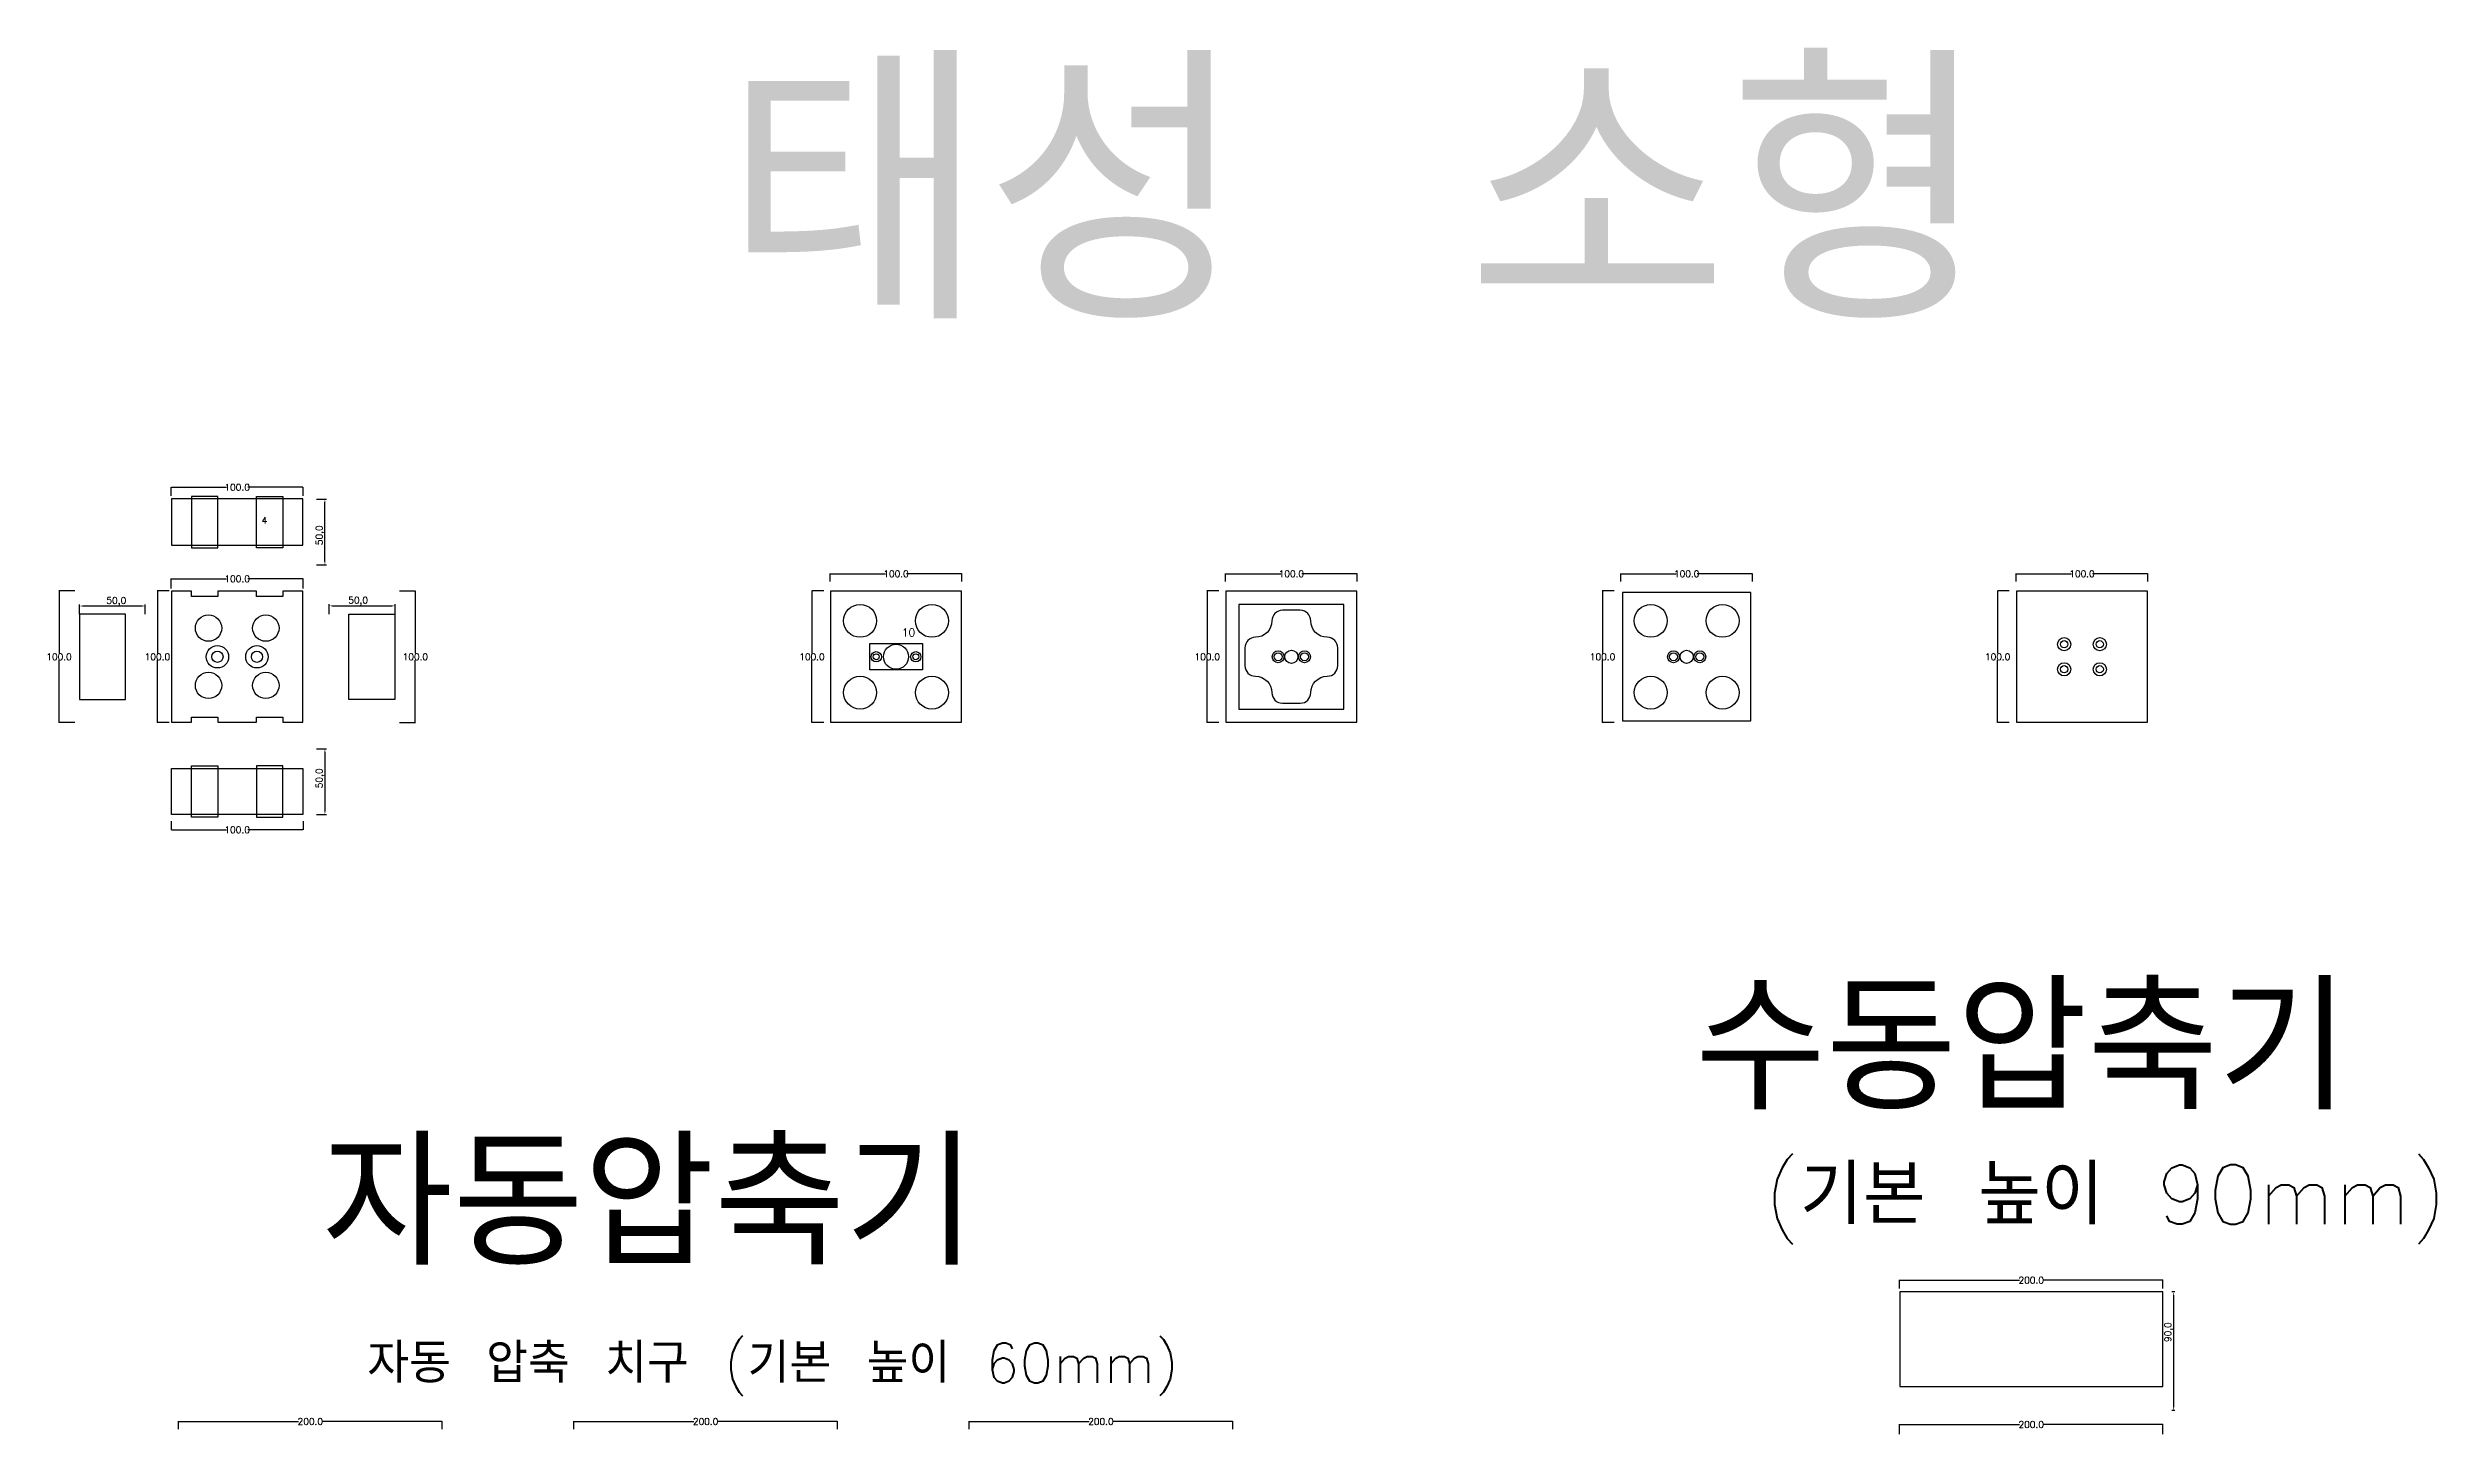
# Model space of a CAD drawing. Header units: millimetres. Extents: x 37110 to 56310, y -3510 to 5490.
# Drawn here: x 40896 to 42708, y -1208 to -156 of the extents above; entities that cross this region are included whole.
import ezdxf

# ---------------------------------------------------------------- set-up
doc = ezdxf.new("R2010")
doc.units = ezdxf.units.MM
for name, color, linetype in [('TEXT', 3, 'Continuous'), ('볼트 구멍', 7, 'Continuous'), ('치구', 7, 'Continuous'), ('치수', 7, 'Continuous')]:
    doc.layers.add(name, color=color, linetype=linetype)
doc.styles.get("Standard").update_dxf_attribs({"font": 'txt.shx', "bigfont": 'whgtxt.shx'})
doc.dimstyles.new('ISO-25', dxfattribs={"dimtxt": 2.5, "dimasz": 2.5, "dimexe": 1.25, "dimexo": 0.625, "dimtad": 1, "dimtxsty": 'Standard', "dimcen": 2.5, "dimadec": 0, "dimazin": 0, "dimtfac": 1, "dimtmove": 0, "dimatfit": 3, "dimfxl": 0, "dimarcsym": 0})
doc.dimstyles.get("Standard").update_dxf_attribs({"dimtxt": 7, "dimasz": 0.18, "dimexe": 0.18, "dimexo": 0.0625, "dimgap": 0.09, "dimtad": 0, "dimtih": 1, "dimtoh": 1, "dimdec": 1, "dimzin": 0, "dimdsep": 46, "dimtxsty": 'Standard', "dimcen": 0.09, "dimadec": 0, "dimazin": 0, "dimtfac": 1, "dimtdec": 1, "dimtofl": 0, "dimtmove": 0, "dimatfit": 3, "dimfxl": 0, "dimtolj": 1, "dimtzin": 0, "dimarcsym": 0})

# ---------------------------------------------------------------- blocks, each defined once
blk = doc.blocks.new('*D2122')
at = {"layer": 'Defpoints', "color": 0, "linetype": 'Continuous'}
for p in [(40995.1, -1204.4), (41195.1, -1198.5), (41195.1, -1204.4)]:
    blk.add_point(p, dxfattribs=at)
at = {"layer": '치수', "color": 0, "linetype": 'Continuous', "lineweight": -2}
for p, q in [((40995.1, -1204.3), (40995.1, -1198.3)), ((40995.3, -1198.5), (41086.2, -1198.5)), ((41194.9, -1198.5), (41103.9, -1198.5)), ((41195.1, -1204.3), (41195.1, -1198.3))]:
    blk.add_line(p, q, dxfattribs=at)
at = {"layer": '치수', "color": 0, "linetype": 'Continuous'}
for points in [[(40995.3, -1198.5), (40995.3, -1198.5), (40995.1, -1198.5)], [(41194.9, -1198.5), (41194.9, -1198.5), (41195.1, -1198.5)]]:
    blk.add_solid(points, dxfattribs=at)
at = {"layer": '치수', "color": 0, "linetype": 'Continuous', "insert": (41095.1, -1198.5), "char_height": 5, "attachment_point": 5}
blk.add_mtext('\\A1;200.0', dxfattribs=at)
blk = doc.blocks.new('*D2123')
at = {"layer": 'Defpoints', "color": 0, "linetype": 'Continuous'}
for p in [(41295.1, -1204.4), (41495.1, -1198.5), (41495.1, -1204.4)]:
    blk.add_point(p, dxfattribs=at)
at = {"layer": '치수', "color": 0, "linetype": 'Continuous', "lineweight": -2}
for p, q in [((41295.1, -1204.3), (41295.1, -1198.3)), ((41295.3, -1198.5), (41386.2, -1198.5)), ((41494.9, -1198.5), (41403.9, -1198.5)), ((41495.1, -1204.3), (41495.1, -1198.3))]:
    blk.add_line(p, q, dxfattribs=at)
at = {"layer": '치수', "color": 0, "linetype": 'Continuous'}
for points in [[(41295.3, -1198.5), (41295.3, -1198.5), (41295.1, -1198.5)], [(41494.9, -1198.5), (41494.9, -1198.5), (41495.1, -1198.5)]]:
    blk.add_solid(points, dxfattribs=at)
at = {"layer": '치수', "color": 0, "linetype": 'Continuous', "insert": (41395.1, -1198.5), "char_height": 5, "attachment_point": 5}
blk.add_mtext('\\A1;200.0', dxfattribs=at)
blk = doc.blocks.new('*D2124')
at = {"layer": 'Defpoints', "color": 0, "linetype": 'Continuous'}
for p in [(41595.1, -1204.4), (41795.1, -1198.5), (41795.1, -1204.4)]:
    blk.add_point(p, dxfattribs=at)
at = {"layer": '치수', "color": 0, "linetype": 'Continuous', "lineweight": -2}
for p, q in [((41595.1, -1204.3), (41595.1, -1198.3)), ((41595.3, -1198.5), (41686.2, -1198.5)), ((41794.9, -1198.5), (41703.9, -1198.5)), ((41795.1, -1204.3), (41795.1, -1198.3))]:
    blk.add_line(p, q, dxfattribs=at)
at = {"layer": '치수', "color": 0, "linetype": 'Continuous'}
for points in [[(41595.3, -1198.5), (41595.3, -1198.5), (41595.1, -1198.5)], [(41794.9, -1198.5), (41794.9, -1198.5), (41795.1, -1198.5)]]:
    blk.add_solid(points, dxfattribs=at)
at = {"layer": '치수', "color": 0, "linetype": 'Continuous', "insert": (41695.1, -1198.5), "char_height": 5, "attachment_point": 5}
blk.add_mtext('\\A1;200.0', dxfattribs=at)
blk = doc.blocks.new('*D2137')
at = {"layer": 'Defpoints', "color": 0, "linetype": 'Continuous'}
for p in [(42301.1, -1208.2), (42501.1, -1200.8), (42501.1, -1208.2)]:
    blk.add_point(p, dxfattribs=at)
at = {"layer": '치수', "color": 0, "linetype": 'Continuous', "lineweight": -2}
for p, q in [((42301.1, -1208.1), (42301.1, -1200.6)), ((42301.3, -1200.8), (42392.3, -1200.8)), ((42500.9, -1200.8), (42410, -1200.8)), ((42501.1, -1208.1), (42501.1, -1200.6))]:
    blk.add_line(p, q, dxfattribs=at)
at = {"layer": '치수', "color": 0, "linetype": 'Continuous'}
for points in [[(42301.3, -1200.7), (42301.3, -1200.8), (42301.1, -1200.8)], [(42500.9, -1200.7), (42500.9, -1200.8), (42501.1, -1200.8)]]:
    blk.add_solid(points, dxfattribs=at)
at = {"layer": '치수', "color": 0, "linetype": 'Continuous', "insert": (42401.1, -1200.8), "char_height": 5, "attachment_point": 5}
blk.add_mtext('\\A1;200.0', dxfattribs=at)
blk = doc.blocks.new('*D2478')
at = {"layer": 'Defpoints', "color": 0, "linetype": 'Continuous'}
for p in [(42301.1, -1097.7), (42501.1, -1091.3), (42501.1, -1097.7)]:
    blk.add_point(p, dxfattribs=at)
at = {"layer": '치수', "color": 0, "linetype": 'Continuous', "lineweight": -2}
for p, q in [((42301.1, -1097.6), (42301.1, -1091.1)), ((42301.3, -1091.3), (42392.3, -1091.3)), ((42500.9, -1091.3), (42410, -1091.3)), ((42501.1, -1097.6), (42501.1, -1091.1))]:
    blk.add_line(p, q, dxfattribs=at)
at = {"layer": '치수', "color": 0, "linetype": 'Continuous'}
for points in [[(42301.3, -1091.3), (42301.3, -1091.3), (42301.1, -1091.3)], [(42500.9, -1091.3), (42500.9, -1091.3), (42501.1, -1091.3)]]:
    blk.add_solid(points, dxfattribs=at)
at = {"layer": '치수', "color": 0, "linetype": 'Continuous', "insert": (42401.1, -1091.3), "char_height": 5, "attachment_point": 5}
blk.add_mtext('\\A1;200.0', dxfattribs=at)
blk = doc.blocks.new('*D2479')
at = {"layer": 'Defpoints', "color": 0}
for p in [(42509.2, -1100.2), (42510.8, -1100.2), (42510.8, -1190.2)]:
    blk.add_point(p, dxfattribs=at)
at = {"layer": '치수', "color": 0, "lineweight": -2}
for p, q in [((42510.2, -1100.2), (42507.9, -1100.2)), ((42509.2, -1187.7), (42509.2, -1102.7)), ((42510.2, -1190.2), (42507.9, -1190.2))]:
    blk.add_line(p, q, dxfattribs=at)
at = {"layer": '치수', "color": 0}
for points in [[(42508.8, -1102.7), (42509.6, -1102.7), (42509.2, -1100.2)], [(42508.8, -1187.7), (42509.6, -1187.7), (42509.2, -1190.2)]]:
    blk.add_solid(points, dxfattribs=at)
at = {"layer": '치수', "color": 0, "insert": (42505.6, -1130.7), "char_height": 5, "attachment_point": 5, "rotation": 90}
blk.add_mtext('90,0', dxfattribs=at)
blk = doc.blocks.new('*D2481')
at = {"layer": 'Defpoints', "color": 0, "linetype": 'Continuous'}
for p in [(40989.6, -495.9), (41089.6, -489.5), (41089.6, -495.9)]:
    blk.add_point(p, dxfattribs=at)
at = {"layer": '치수', "color": 0, "linetype": 'Continuous', "lineweight": -2}
for p, q in [((40989.6, -495.9), (40989.6, -489.4)), ((41089.6, -495.9), (41089.6, -489.4)), ((40989.8, -489.5), (41031.6, -489.5)), ((41089.4, -489.5), (41047.6, -489.5))]:
    blk.add_line(p, q, dxfattribs=at)
at = {"layer": '치수', "color": 0, "linetype": 'Continuous'}
for points in [[(40989.8, -489.5), (40989.8, -489.6), (40989.6, -489.5)], [(41089.4, -489.5), (41089.4, -489.6), (41089.6, -489.5)]]:
    blk.add_solid(points, dxfattribs=at)
at = {"layer": '치수', "color": 0, "linetype": 'Continuous', "insert": (41039.6, -489.5), "char_height": 5, "attachment_point": 5}
blk.add_mtext('\\A1;100.0', dxfattribs=at)
blk = doc.blocks.new('*D2482')
at = {"layer": 'Defpoints', "color": 0, "linetype": 'Continuous'}
for p in [(40989.6, -743), (41089.6, -743), (41089.6, -749.4)]:
    blk.add_point(p, dxfattribs=at)
at = {"layer": '치수', "color": 0, "linetype": 'Continuous', "lineweight": -2}
for p, q in [((40989.6, -743), (40989.6, -749.5)), ((41089.6, -743), (41089.6, -749.5)), ((40989.8, -749.4), (41031.6, -749.4)), ((41089.4, -749.4), (41047.6, -749.4))]:
    blk.add_line(p, q, dxfattribs=at)
at = {"layer": '치수', "color": 0, "linetype": 'Continuous'}
for points in [[(40989.8, -749.3), (40989.8, -749.4), (40989.6, -749.4)], [(41089.4, -749.3), (41089.4, -749.4), (41089.6, -749.4)]]:
    blk.add_solid(points, dxfattribs=at)
at = {"layer": '치수', "color": 0, "linetype": 'Continuous', "insert": (41039.6, -749.4), "char_height": 5, "attachment_point": 5}
blk.add_mtext('\\A1;100.0', dxfattribs=at)
blk = doc.blocks.new('*D2480')
at = {"layer": 'Defpoints', "color": 0, "linetype": 'Continuous'}
for p in [(41089.6, -558.9), (40989.6, -566.3), (41089.6, -566.3)]:
    blk.add_point(p, dxfattribs=at)
at = {"layer": '치수', "color": 0, "linetype": 'Continuous', "lineweight": -2}
for p, q in [((40989.6, -566.2), (40989.6, -558.7)), ((40989.8, -558.9), (41031.6, -558.9)), ((41089.4, -558.9), (41047.6, -558.9)), ((41089.6, -566.2), (41089.6, -558.7))]:
    blk.add_line(p, q, dxfattribs=at)
at = {"layer": '치수', "color": 0, "linetype": 'Continuous'}
for points in [[(40989.8, -558.9), (40989.8, -558.9), (40989.6, -558.9)], [(41089.4, -558.9), (41089.4, -558.9), (41089.6, -558.9)]]:
    blk.add_solid(points, dxfattribs=at)
at = {"layer": '치수', "color": 0, "linetype": 'Continuous', "insert": (41039.6, -558.9), "char_height": 5, "attachment_point": 5}
blk.add_mtext('\\A1;100.0', dxfattribs=at)
blk = doc.blocks.new('*D2484')
at = {"layer": 'Defpoints', "color": 0, "linetype": 'Continuous'}
for p in [(40988.2, -568.1), (40979.1, -668.1), (40988.2, -668.1)]:
    blk.add_point(p, dxfattribs=at)
at = {"layer": '치수', "color": 0, "linetype": 'Continuous', "lineweight": -2}
for p, q in [((40988.1, -568.1), (40978.9, -568.1)), ((40979.1, -568.3), (40979.1, -615.5)), ((40979.1, -667.9), (40979.1, -620.7)), ((40988.1, -668.1), (40978.9, -668.1))]:
    blk.add_line(p, q, dxfattribs=at)
at = {"layer": '치수', "color": 0, "linetype": 'Continuous'}
for points in [[(40979.1, -568.3), (40979.1, -568.3), (40979.1, -568.1)], [(40979.1, -667.9), (40979.1, -667.9), (40979.1, -668.1)]]:
    blk.add_solid(points, dxfattribs=at)
at = {"layer": '치수', "color": 0, "linetype": 'Continuous', "insert": (40979.1, -618.1), "char_height": 5, "attachment_point": 5}
blk.add_mtext('\\A1;100.0', dxfattribs=at)
blk = doc.blocks.new('*D2483')
at = {"layer": 'Defpoints', "color": 0, "linetype": 'Continuous'}
for p in [(40916.5, -568.1), (40904.4, -668.1), (40916.5, -668.1)]:
    blk.add_point(p, dxfattribs=at)
at = {"layer": '치수', "color": 0, "linetype": 'Continuous', "lineweight": -2}
for p, q in [((40916.4, -568.1), (40904.2, -568.1)), ((40904.4, -568.3), (40904.4, -615.5)), ((40904.4, -667.9), (40904.4, -620.7)), ((40916.4, -668.1), (40904.2, -668.1))]:
    blk.add_line(p, q, dxfattribs=at)
at = {"layer": '치수', "color": 0, "linetype": 'Continuous'}
for points in [[(40904.4, -568.3), (40904.4, -568.3), (40904.4, -568.1)], [(40904.4, -667.9), (40904.4, -667.9), (40904.4, -668.1)]]:
    blk.add_solid(points, dxfattribs=at)
at = {"layer": '치수', "color": 0, "linetype": 'Continuous', "insert": (40904.4, -618.1), "char_height": 5, "attachment_point": 5}
blk.add_mtext('\\A1;100.0', dxfattribs=at)
blk = doc.blocks.new('*D2485')
at = {"layer": 'Defpoints', "color": 0}
for p in [(40919.9, -579.6), (40919.9, -586.3), (40969.9, -586.4)]:
    blk.add_point(p, dxfattribs=at)
at = {"layer": '치수', "color": 0, "lineweight": -2}
for p, q in [((40919.9, -585.7), (40919.9, -578.4)), ((40967.4, -579.6), (40922.4, -579.6)), ((40969.9, -585.8), (40969.9, -578.4))]:
    blk.add_line(p, q, dxfattribs=at)
at = {"layer": '치수', "color": 0}
for points in [[(40922.4, -579.2), (40922.4, -580), (40919.9, -579.6)], [(40967.4, -579.2), (40967.4, -580), (40969.9, -579.6)]]:
    blk.add_solid(points, dxfattribs=at)
at = {"layer": '치수', "color": 0, "insert": (40947.9, -576.1), "char_height": 5, "attachment_point": 5}
blk.add_mtext('50,0', dxfattribs=at)
blk = doc.blocks.new('*D2486')
at = {"layer": 'Defpoints', "color": 0, "linetype": 'Continuous'}
for p in [(42089.6, -561), (42189.6, -555.1), (42189.6, -561)]:
    blk.add_point(p, dxfattribs=at)
at = {"layer": '치수', "color": 0, "linetype": 'Continuous', "lineweight": -2}
for p, q in [((42089.6, -560.9), (42089.6, -554.9)), ((42089.8, -555.1), (42131.6, -555.1)), ((42189.4, -555.1), (42147.6, -555.1)), ((42189.6, -560.9), (42189.6, -554.9))]:
    blk.add_line(p, q, dxfattribs=at)
at = {"layer": '치수', "color": 0, "linetype": 'Continuous'}
for points in [[(42089.8, -555.1), (42089.8, -555.1), (42089.6, -555.1)], [(42189.4, -555.1), (42189.4, -555.1), (42189.6, -555.1)]]:
    blk.add_solid(points, dxfattribs=at)
at = {"layer": '치수', "color": 0, "linetype": 'Continuous', "insert": (42139.6, -555.1), "char_height": 5, "attachment_point": 5}
blk.add_mtext('\\A1;100.0', dxfattribs=at)
blk = doc.blocks.new('*D2488')
at = {"layer": 'Defpoints', "color": 0, "linetype": 'Continuous'}
for p in [(42084.7, -568.1), (42075.8, -668.1), (42084.7, -668.1)]:
    blk.add_point(p, dxfattribs=at)
at = {"layer": '치수', "color": 0, "linetype": 'Continuous', "lineweight": -2}
for p, q in [((42084.7, -568.1), (42075.6, -568.1)), ((42075.8, -568.3), (42075.8, -615.5)), ((42075.8, -667.9), (42075.8, -620.7)), ((42084.7, -668.1), (42075.6, -668.1))]:
    blk.add_line(p, q, dxfattribs=at)
at = {"layer": '치수', "color": 0, "linetype": 'Continuous'}
for points in [[(42075.8, -568.3), (42075.8, -568.3), (42075.8, -568.1)], [(42075.8, -667.9), (42075.8, -667.9), (42075.8, -668.1)]]:
    blk.add_solid(points, dxfattribs=at)
at = {"layer": '치수', "color": 0, "linetype": 'Continuous', "insert": (42075.8, -618.1), "char_height": 5, "attachment_point": 5}
blk.add_mtext('\\A1;100.0', dxfattribs=at)
blk = doc.blocks.new('*D2487')
at = {"layer": 'Defpoints', "color": 0, "linetype": 'Continuous'}
for p in [(41784.7, -568.1), (41775.8, -668.1), (41784.7, -668.1)]:
    blk.add_point(p, dxfattribs=at)
at = {"layer": '치수', "color": 0, "linetype": 'Continuous', "lineweight": -2}
for p, q in [((41784.7, -568.1), (41775.6, -568.1)), ((41775.8, -568.3), (41775.8, -615.5)), ((41775.8, -667.9), (41775.8, -620.7)), ((41784.7, -668.1), (41775.6, -668.1))]:
    blk.add_line(p, q, dxfattribs=at)
at = {"layer": '치수', "color": 0, "linetype": 'Continuous'}
for points in [[(41775.8, -568.3), (41775.8, -568.3), (41775.8, -568.1)], [(41775.8, -667.9), (41775.8, -667.9), (41775.8, -668.1)]]:
    blk.add_solid(points, dxfattribs=at)
at = {"layer": '치수', "color": 0, "linetype": 'Continuous', "insert": (41775.8, -618.1), "char_height": 5, "attachment_point": 5}
blk.add_mtext('\\A1;100.0', dxfattribs=at)
blk = doc.blocks.new('*D2489')
at = {"layer": 'Defpoints', "color": 0, "linetype": 'Continuous'}
for p in [(41484.7, -568.1), (41475.8, -668.1), (41484.7, -668.1)]:
    blk.add_point(p, dxfattribs=at)
at = {"layer": '치수', "color": 0, "linetype": 'Continuous', "lineweight": -2}
for p, q in [((41484.7, -568.1), (41475.6, -568.1)), ((41475.8, -568.3), (41475.8, -615.5)), ((41475.8, -667.9), (41475.8, -620.7)), ((41484.7, -668.1), (41475.6, -668.1))]:
    blk.add_line(p, q, dxfattribs=at)
at = {"layer": '치수', "color": 0, "linetype": 'Continuous'}
for points in [[(41475.8, -568.3), (41475.8, -568.3), (41475.8, -568.1)], [(41475.8, -667.9), (41475.8, -667.9), (41475.8, -668.1)]]:
    blk.add_solid(points, dxfattribs=at)
at = {"layer": '치수', "color": 0, "linetype": 'Continuous', "insert": (41475.8, -618.1), "char_height": 5, "attachment_point": 5}
blk.add_mtext('\\A1;100.0', dxfattribs=at)
blk = doc.blocks.new('*D2490')
at = {"layer": 'Defpoints', "color": 0, "linetype": 'Continuous'}
for p in [(41162.8, -568.1), (41162.8, -668.1), (41174.8, -668.1)]:
    blk.add_point(p, dxfattribs=at)
at = {"layer": '치수', "color": 0, "linetype": 'Continuous', "lineweight": -2}
for p, q in [((41162.8, -568.1), (41175, -568.1)), ((41174.8, -568.3), (41174.8, -615.5)), ((41174.8, -667.9), (41174.8, -620.7)), ((41162.8, -668.1), (41175, -668.1))]:
    blk.add_line(p, q, dxfattribs=at)
at = {"layer": '치수', "color": 0, "linetype": 'Continuous'}
for points in [[(41174.8, -568.3), (41174.9, -568.3), (41174.8, -568.1)], [(41174.8, -667.9), (41174.9, -667.9), (41174.8, -668.1)]]:
    blk.add_solid(points, dxfattribs=at)
at = {"layer": '치수', "color": 0, "linetype": 'Continuous', "insert": (41174.8, -618.1), "char_height": 5, "attachment_point": 5}
blk.add_mtext('\\A1;100.0', dxfattribs=at)
blk = doc.blocks.new('*D2491')
at = {"layer": 'Defpoints', "color": 0}
for p in [(41099.3, -687.9), (41099.3, -737.9), (41106.2, -737.9)]:
    blk.add_point(p, dxfattribs=at)
at = {"layer": '치수', "color": 0, "lineweight": -2}
for p, q in [((41099.9, -687.9), (41107.4, -687.9)), ((41106.2, -690.4), (41106.2, -735.4)), ((41099.9, -737.9), (41107.4, -737.9))]:
    blk.add_line(p, q, dxfattribs=at)
at = {"layer": '치수', "color": 0}
for points in [[(41105.8, -690.4), (41106.6, -690.4), (41106.2, -687.9)], [(41105.8, -735.4), (41106.6, -735.4), (41106.2, -737.9)]]:
    blk.add_solid(points, dxfattribs=at)
at = {"layer": '치수', "color": 0, "insert": (41102.6, -710.4), "char_height": 5, "attachment_point": 5, "rotation": 90}
blk.add_mtext('50,0', dxfattribs=at)
blk = doc.blocks.new('*D2494')
at = {"layer": 'Defpoints', "color": 0, "linetype": 'Continuous'}
for p in [(41489.6, -561), (41589.6, -555.1), (41589.6, -561)]:
    blk.add_point(p, dxfattribs=at)
at = {"layer": '치수', "color": 0, "linetype": 'Continuous', "lineweight": -2}
for p, q in [((41489.6, -560.9), (41489.6, -554.9)), ((41489.8, -555.1), (41531.6, -555.1)), ((41589.4, -555.1), (41547.6, -555.1)), ((41589.6, -560.9), (41589.6, -554.9))]:
    blk.add_line(p, q, dxfattribs=at)
at = {"layer": '치수', "color": 0, "linetype": 'Continuous'}
for points in [[(41489.8, -555.1), (41489.8, -555.1), (41489.6, -555.1)], [(41589.4, -555.1), (41589.4, -555.1), (41589.6, -555.1)]]:
    blk.add_solid(points, dxfattribs=at)
at = {"layer": '치수', "color": 0, "linetype": 'Continuous', "insert": (41539.6, -555.1), "char_height": 5, "attachment_point": 5}
blk.add_mtext('\\A1;100.0', dxfattribs=at)
blk = doc.blocks.new('*D2493')
at = {"layer": 'Defpoints', "color": 0}
for p in [(41099.3, -498.4), (41106.2, -498.4), (41099.3, -548.4)]:
    blk.add_point(p, dxfattribs=at)
at = {"layer": '치수', "color": 0, "lineweight": -2}
for p, q in [((41099.9, -498.4), (41107.4, -498.4)), ((41106.2, -545.9), (41106.2, -500.9)), ((41099.9, -548.4), (41107.4, -548.4))]:
    blk.add_line(p, q, dxfattribs=at)
at = {"layer": '치수', "color": 0}
for points in [[(41105.8, -500.9), (41106.6, -500.9), (41106.2, -498.4)], [(41105.8, -545.9), (41106.6, -545.9), (41106.2, -548.4)]]:
    blk.add_solid(points, dxfattribs=at)
at = {"layer": '치수', "color": 0, "insert": (41102.6, -525.9), "char_height": 5, "attachment_point": 5, "rotation": 90}
blk.add_mtext('50,0', dxfattribs=at)
blk = doc.blocks.new('*D2492')
at = {"layer": 'Defpoints', "color": 0}
for p in [(41159.4, -579.5), (41109.4, -586.3), (41159.4, -586.3)]:
    blk.add_point(p, dxfattribs=at)
at = {"layer": '치수', "color": 0, "lineweight": -2}
for p, q in [((41109.4, -585.7), (41109.4, -578.3)), ((41111.9, -579.5), (41156.9, -579.5)), ((41159.4, -585.7), (41159.4, -578.3))]:
    blk.add_line(p, q, dxfattribs=at)
at = {"layer": '치수', "color": 0}
for points in [[(41111.9, -579.1), (41111.9, -579.9), (41109.4, -579.5)], [(41156.9, -579.1), (41156.9, -579.9), (41159.4, -579.5)]]:
    blk.add_solid(points, dxfattribs=at)
at = {"layer": '치수', "color": 0, "insert": (41131.4, -576), "char_height": 5, "attachment_point": 5}
blk.add_mtext('50,0', dxfattribs=at)
blk = doc.blocks.new('*D2495')
at = {"layer": 'Defpoints', "color": 0, "linetype": 'Continuous'}
for p in [(41789.6, -561), (41889.6, -555.1), (41889.6, -561)]:
    blk.add_point(p, dxfattribs=at)
at = {"layer": '치수', "color": 0, "linetype": 'Continuous', "lineweight": -2}
for p, q in [((41789.6, -560.9), (41789.6, -554.9)), ((41789.8, -555.1), (41831.6, -555.1)), ((41889.4, -555.1), (41847.6, -555.1)), ((41889.6, -560.9), (41889.6, -554.9))]:
    blk.add_line(p, q, dxfattribs=at)
at = {"layer": '치수', "color": 0, "linetype": 'Continuous'}
for points in [[(41789.8, -555.1), (41789.8, -555.1), (41789.6, -555.1)], [(41889.4, -555.1), (41889.4, -555.1), (41889.6, -555.1)]]:
    blk.add_solid(points, dxfattribs=at)
at = {"layer": '치수', "color": 0, "linetype": 'Continuous', "insert": (41839.6, -555.1), "char_height": 5, "attachment_point": 5}
blk.add_mtext('\\A1;100.0', dxfattribs=at)
blk = doc.blocks.new('*D2496')
at = {"layer": 'Defpoints', "color": 0, "linetype": 'Continuous'}
for p in [(42384.5, -568.1), (42375.6, -668.1), (42384.5, -668.1)]:
    blk.add_point(p, dxfattribs=at)
at = {"layer": '치수', "color": 0, "linetype": 'Continuous', "lineweight": -2}
for p, q in [((42384.4, -568.1), (42375.4, -568.1)), ((42375.6, -568.3), (42375.6, -615.5)), ((42375.6, -667.9), (42375.6, -620.7)), ((42384.4, -668.1), (42375.4, -668.1))]:
    blk.add_line(p, q, dxfattribs=at)
at = {"layer": '치수', "color": 0, "linetype": 'Continuous'}
for points in [[(42375.5, -568.3), (42375.6, -568.3), (42375.6, -568.1)], [(42375.5, -667.9), (42375.6, -667.9), (42375.6, -668.1)]]:
    blk.add_solid(points, dxfattribs=at)
at = {"layer": '치수', "color": 0, "linetype": 'Continuous', "insert": (42375.6, -618.1), "char_height": 5, "attachment_point": 5}
blk.add_mtext('\\A1;100.0', dxfattribs=at)
blk = doc.blocks.new('*D2497')
at = {"layer": 'Defpoints', "color": 0, "linetype": 'Continuous'}
for p in [(42389.6, -561), (42489.6, -555.1), (42489.6, -561)]:
    blk.add_point(p, dxfattribs=at)
at = {"layer": '치수', "color": 0, "linetype": 'Continuous', "lineweight": -2}
for p, q in [((42389.6, -560.9), (42389.6, -554.9)), ((42389.8, -555.1), (42431.6, -555.1)), ((42489.4, -555.1), (42447.6, -555.1)), ((42489.6, -560.9), (42489.6, -554.9))]:
    blk.add_line(p, q, dxfattribs=at)
at = {"layer": '치수', "color": 0, "linetype": 'Continuous'}
for points in [[(42389.8, -555.1), (42389.8, -555.1), (42389.6, -555.1)], [(42489.4, -555.1), (42489.4, -555.1), (42489.6, -555.1)]]:
    blk.add_solid(points, dxfattribs=at)
at = {"layer": '치수', "color": 0, "linetype": 'Continuous', "insert": (42439.6, -555.1), "char_height": 5, "attachment_point": 5}
blk.add_mtext('\\A1;100.0', dxfattribs=at)

msp = doc.modelspace()

# ---------------------------------------------------------------- linework, layer by layer
at = {"color": 0}
msp.add_lwpolyline([(41804.362, -611.353), (41804.362, -624.853, 0.41421356), (41812.362, -632.853, -0.41421356), (41824.862, -645.353, 0.41421356), (41832.862, -653.353), (41846.362, -653.353, 0.41421356), (41854.362, -645.353, -0.41421356), (41866.862, -632.853, 0.41421356), (41874.862, -624.853), (41874.862, -611.353, 0.41421356), (41866.862, -603.353, -0.41421356), (41854.362, -590.853, 0.41421356), (41846.362, -582.853), (41832.862, -582.853, 0.41421356), (41824.862, -590.853, -0.41421356), (41812.362, -603.353, 0.41421356)], format="xyb", close=True, dxfattribs=at)
for centre, radius in [((41512.362, -590.853), 12.5), ((41566.862, -590.853), 12.5), ((42112.362, -590.853), 12.5), ((42166.862, -590.853), 12.5), ((41017.862, -596.353), 10), ((41061.362, -596.353), 10), ((41017.862, -639.853), 10), ((41061.362, -639.853), 10), ((41512.362, -645.353), 12.5), ((41566.862, -645.353), 12.5), ((42112.362, -645.353), 12.5), ((42166.862, -645.353), 12.5)]:
    msp.add_circle(centre, radius, dxfattribs=at)
at = {"color": 6}
for centre in [(42426.112, -608.603), (42453.112, -608.603), (42426.112, -627.603), (42453.112, -627.603)]:
    msp.add_circle(centre, 5, dxfattribs=at)
at = {"layer": '볼트 구멍', "color": 1}
msp.add_lwpolyline([(41519.612, -628.103), (41519.612, -608.103), (41559.612, -608.103), (41559.612, -628.103)], close=True, dxfattribs=at)
at = {"layer": '볼트 구멍', "color": 2}
for centre in [(41024.612, -618.103), (41054.612, -618.103)]:
    msp.add_circle(centre, 8.5, dxfattribs=at)
at = {"layer": '볼트 구멍', "color": 3}
for centre, radius in [((41024.612, -618.103), 4.25), ((41054.612, -618.103), 4.25), ((41524.612, -618.103), 2.25), ((41539.612, -618.103), 9.5), ((41554.612, -618.103), 2.25), ((41829.612, -618.103), 3), ((41839.612, -618.103), 5), ((41849.612, -618.103), 3), ((42129.612, -618.103), 3), ((42139.612, -618.103), 5), ((42149.612, -618.103), 3), ((42426.112, -608.603), 2.75), ((42453.112, -608.603), 2.75), ((42426.112, -627.603), 2.75), ((42453.112, -627.603), 2.75)]:
    msp.add_circle(centre, radius, dxfattribs=at)
at = {"layer": '볼트 구멍', "color": 1}
for centre in [(41524.612, -618.103), (41554.612, -618.103)]:
    msp.add_circle(centre, 3.9, dxfattribs=at)
at = {"layer": '볼트 구멍', "color": 6}
for centre in [(41829.612, -618.103), (41849.612, -618.103), (42129.612, -618.103), (42149.612, -618.103)]:
    msp.add_circle(centre, 4.5, dxfattribs=at)
at = {"layer": '치구'}
for points in [[(40989.862, -533.353), (41089.362, -533.353), (41089.362, -498.353), (40989.862, -498.353)], [(40989.862, -667.853), (41004.862, -667.853), (41004.862, -663.853), (41024.862, -663.853), (41024.862, -667.853), (41054.362, -667.853), (41054.362, -663.853), (41074.362, -663.853), (41074.362, -667.853), (41089.362, -667.853), (41089.362, -568.353), (41074.362, -568.353), (41074.362, -572.353), (41054.362, -572.353), (41054.362, -568.353), (41024.862, -568.353), (41024.862, -572.353), (41004.862, -572.353), (41004.862, -568.353), (40989.862, -568.353)], [(41489.862, -568.353), (41489.862, -667.853), (41589.362, -667.853), (41589.362, -568.353)], [(41789.862, -568.353), (41789.862, -667.853), (41889.362, -667.853), (41889.362, -568.353)], [(41799.862, -578.353), (41799.862, -657.853), (41879.362, -657.853), (41879.362, -578.353)], [(42090.862, -569.353), (42090.862, -666.853), (42188.362, -666.853), (42188.362, -569.353)], [(42389.862, -568.353), (42389.862, -667.853), (42489.362, -667.853), (42489.362, -568.353)], [(40954.862, -585.753), (40919.862, -585.753), (40919.862, -650.453), (40954.862, -650.453)], [(41124.362, -585.753), (41159.362, -585.753), (41159.362, -650.453), (41124.362, -650.453)], [(40989.862, -702.853), (41089.362, -702.853), (41089.362, -737.853), (40989.862, -737.853)], [(42301.364, -1172.031), (42500.864, -1172.031), (42500.864, -1100.031), (42301.364, -1100.031)]]:
    msp.add_lwpolyline(points, close=True, dxfattribs=at)
at = {"layer": '치구', "color": 1}
for points in [[(41004.862, -535.353), (41024.862, -535.353), (41024.862, -496.356), (41004.862, -496.356)], [(41074.362, -535.353), (41054.362, -535.353), (41054.362, -496.356), (41074.362, -496.356)], [(41004.862, -700.853), (41024.862, -700.853), (41024.862, -739.851), (41004.862, -739.851)], [(41074.362, -700.853), (41054.362, -700.853), (41054.362, -739.851), (41074.362, -739.851)]]:
    msp.add_lwpolyline(points, close=True, dxfattribs=at)

# ---------------------------------------------------------------- texts
at = {"color": 1}
msp.add_text('10', height=6, dxfattribs=at).set_placement((41543.91, -602.695))
at = {"layer": 'TEXT', "linetype": 'Continuous'}
for s, height, p in [('태성 소형', 187.5, (41408.922, -361.784)), ('수동압축기', 93.75, (42146.165, -961.774)), ('자동압축기', 93.75, (41104.168, -1079.726))]:
    msp.add_text(s, height=height, dxfattribs=at).set_placement(p)
at = {"layer": 'TEXT', "color": 1}
msp.add_text('4', height=5, dxfattribs=at).set_placement((41058.174, -517.052))
at = {"layer": 'TEXT', "color": 3}
for s, height, p in [(' (기본 높이 90mm)', 45, (42158.527, -1048.826)), ('자동 압축 치구 (기본 높이 60mm)', 30, (41138.36, -1169.138))]:
    msp.add_text(s, height=height, dxfattribs=at).set_placement(p)

# ---------------------------------------------------------------- dimensions: what is measured, and where the dimension line sits
at = {"layer": '치수', "color": 4, "linetype": 'Continuous'}
for base, p1, p2, picture, middle in [((41089.612, -489.531), (40989.612, -495.928), (41089.612, -495.928), '*D2481', (41039.612, -489.531)), ((41089.612, -749.364), (40989.612, -742.967), (41089.612, -742.967), '*D2482', (41039.612, -749.364)), ((42501.114, -1091.309), (42301.114, -1097.706), (42501.114, -1097.706), '*D2478', (42401.114, -1091.309))]:
    dim = msp.add_linear_dim(base=base, p1=p1, p2=p2, dimstyle='Standard', override={"dimtxt": 5}, dxfattribs=at)
    dim.commit()
    dim.dimension.update_dxf_attribs({"geometry": picture, "text_midpoint": middle, "dimtype": 160})
at = {"layer": '치수', "color": 4}
for base, p1, p2, angle, picture, middle in [((41106.189, -498.353), (41099.291, -548.353), (41099.291, -498.353), 90, '*D2493', (41106.189, -525.853)), ((40919.862, -579.626), (40969.862, -586.403), (40919.862, -586.303), 180, '*D2485', (40947.862, -579.626)), ((41106.189, -737.853), (41099.291, -687.853), (41099.291, -737.853), 270, '*D2491', (41106.189, -710.353)), ((42509.181, -1100.181), (42510.793, -1190.181), (42510.793, -1100.181), 90, '*D2479', (42509.181, -1130.681))]:
    dim = msp.add_linear_dim(base=base, p1=p1, p2=p2, angle=angle, dimstyle='ISO-25', override={"dimtxt": 5, "dimdec": 1, "dimzin": 0, "dimtdec": 1}, dxfattribs=at)
    dim.commit()
    dim.dimension.update_dxf_attribs({"geometry": picture, "text_midpoint": middle, "dimtype": 160})
at = {"layer": '치수', "color": 4, "linetype": 'Continuous'}
for base, p1, p2, picture, middle in [((41089.612, -558.881), (40989.612, -566.278), (41089.612, -566.278), '*D2480', (41039.612, -558.881)), ((41589.612, -555.113), (41489.612, -560.996), (41589.612, -560.996), '*D2494', (41539.612, -555.113)), ((41889.612, -555.113), (41789.612, -560.996), (41889.612, -560.996), '*D2495', (41839.612, -555.113)), ((42189.612, -555.113), (42089.612, -560.996), (42189.612, -560.996), '*D2486', (42139.612, -555.113)), ((42489.612, -555.113), (42389.612, -560.996), (42489.612, -560.996), '*D2497', (42439.612, -555.113)), ((41195.086, -1198.488), (40995.086, -1204.372), (41195.086, -1204.372), '*D2122', (41095.086, -1198.488)), ((41495.086, -1198.488), (41295.086, -1204.372), (41495.086, -1204.372), '*D2123', (41395.086, -1198.488)), ((41795.086, -1198.488), (41595.086, -1204.372), (41795.086, -1204.372), '*D2124', (41695.086, -1198.488)), ((42501.114, -1200.778), (42301.114, -1208.175), (42501.114, -1208.175), '*D2137', (42401.114, -1200.778))]:
    dim = msp.add_linear_dim(base=base, p1=p1, p2=p2, dimstyle='Standard', override={"dimtxt": 5}, dxfattribs=at)
    dim.commit()
    dim.dimension.update_dxf_attribs({"geometry": picture, "text_midpoint": middle})
for base, p1, p2, picture, middle in [((40904.394, -668.103), (40916.463, -568.103), (40916.463, -668.103), '*D2483', (40904.394, -618.103)), ((40979.082, -668.103), (40988.151, -568.103), (40988.151, -668.103), '*D2484', (40979.082, -618.103)), ((41174.829, -668.103), (41162.76, -568.103), (41162.76, -668.103), '*D2490', (41174.829, -618.103)), ((41475.815, -668.103), (41484.72, -568.103), (41484.72, -668.103), '*D2489', (41475.815, -618.103)), ((41775.815, -668.103), (41784.72, -568.103), (41784.72, -668.103), '*D2487', (41775.815, -618.103)), ((42075.815, -668.103), (42084.72, -568.103), (42084.72, -668.103), '*D2488', (42075.815, -618.103)), ((42375.565, -668.103), (42384.47, -568.103), (42384.47, -668.103), '*D2496', (42375.565, -618.103))]:
    dim = msp.add_linear_dim(base=base, p1=p1, p2=p2, angle=90, dimstyle='Standard', override={"dimtxt": 5}, dxfattribs=at)
    dim.commit()
    dim.dimension.update_dxf_attribs({"geometry": picture, "text_midpoint": middle})
at = {"layer": '치수', "color": 4}
dim = msp.add_linear_dim(base=(41159.362, -579.526), p1=(41109.362, -586.303), p2=(41159.362, -586.303), dimstyle='ISO-25', override={"dimtxt": 5, "dimdec": 1, "dimzin": 0, "dimtdec": 1}, dxfattribs=at)
dim.commit()
dim.dimension.update_dxf_attribs({"geometry": '*D2492', "text_midpoint": (41131.362, -579.526), "dimtype": 160})

doc.saveas('drawing.dxf')
